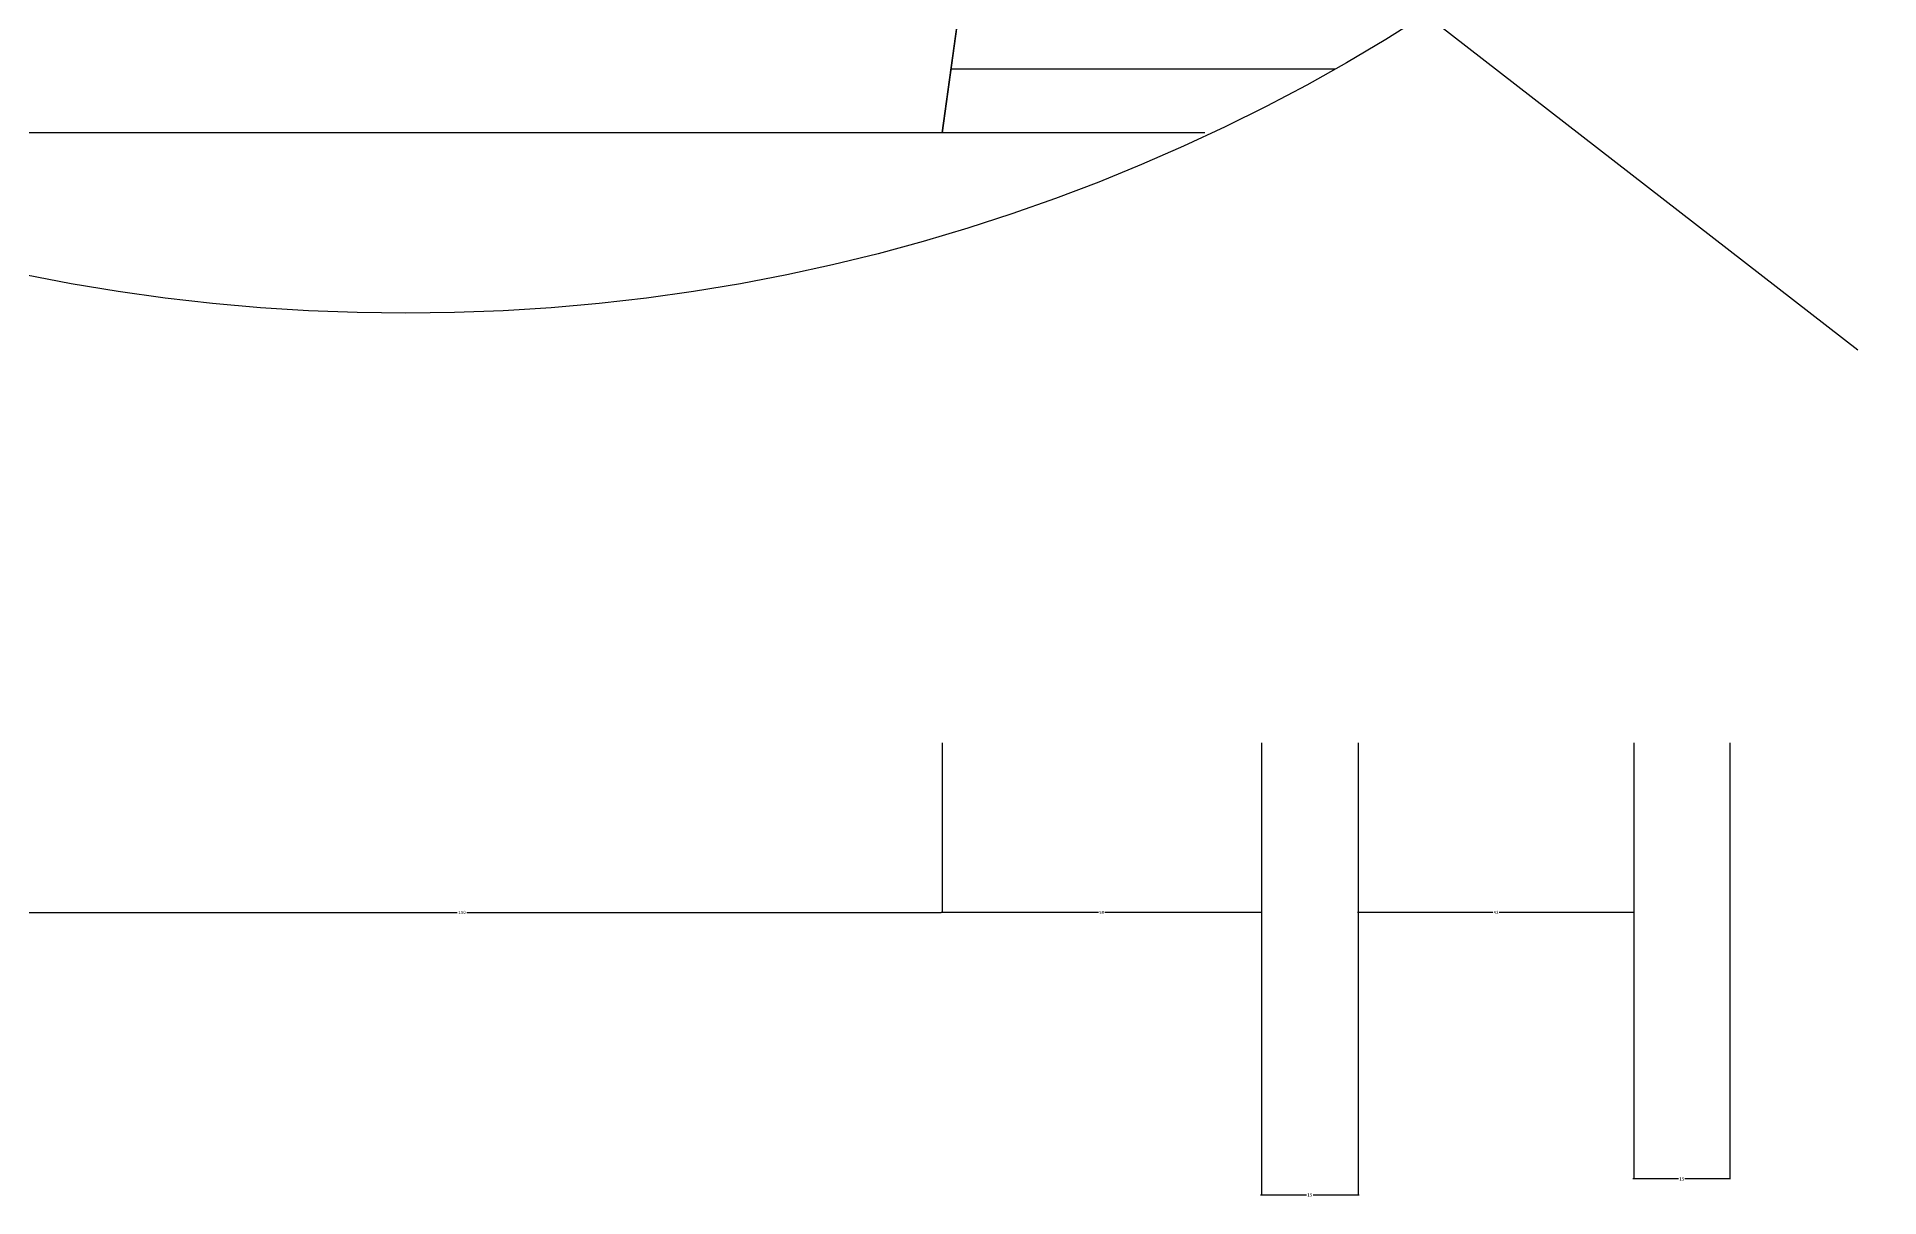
# Model space of a CAD drawing. Header units: metres. Extents: x 186 to 5383, y 145 to 6983.
# Drawn here: x 4343 to 4918, y 5349 to 5711 of the extents above; entities that cross this region are included whole.
import ezdxf

# ---------------------------------------------------------------- set-up
doc = ezdxf.new("R2010")
doc.units = ezdxf.units.M
for name, color, linetype in [('3', 3, 'Continuous'), ('4', 4, 'Continuous'), ('DIM', 3, 'Continuous')]:
    doc.layers.add(name, color=color, linetype=linetype)
doc.dimstyles.get("Standard").update_dxf_attribs({"dimtxt": 2.5, "dimasz": 2.5, "dimexe": 1.25, "dimexo": 0.625, "dimtad": 1, "dimcen": 2.5, "dimazin": 3, "dimtfac": 1, "dimtmove": 0, "dimatfit": 3})

# ---------------------------------------------------------------- blocks, each defined once
blk = doc.blocks.new('*D80')
for p, q in [((4325.42, 5490.78), (4325.42, 5437.85)), ((4625.42, 5490.78), (4625.42, 5437.85)), ((4325.67, 5437.85), (4473.92, 5437.85)), ((4476.92, 5437.85), (4625.17, 5437.85))]:
    blk.add_line(p, q)
at = {"layer": 'Defpoints'}
for p in [(4325.42, 5490.78), (4625.42, 5490.78), (4325.42, 5437.85)]:
    blk.add_point(p, dxfattribs=at)
at = {"layer": 'DIM', "insert": (4475.42, 5437.85), "char_height": 1, "attachment_point": 5}
blk.add_mtext('150', dxfattribs=at)
blk = doc.blocks.new('*D84')
for p, q in [((4625.42, 5490.78), (4625.42, 5437.85)), ((4725.16, 5490.78), (4725.16, 5437.85)), ((4674.29, 5437.85), (4625.17, 5437.85)), ((4725.41, 5437.85), (4676.29, 5437.85))]:
    blk.add_line(p, q)
at = {"layer": 'Defpoints'}
for p in [(4625.42, 5490.78), (4725.16, 5490.78), (4725.16, 5437.85)]:
    blk.add_point(p, dxfattribs=at)
at = {"layer": 'DIM', "insert": (4675.29, 5437.85), "char_height": 1, "attachment_point": 5}
blk.add_mtext('50', dxfattribs=at)
blk = doc.blocks.new('*D85')
for p, q in [((4725.16, 5490.78), (4725.16, 5349.62)), ((4755.42, 5490.78), (4755.42, 5349.62)), ((4739.29, 5349.62), (4724.91, 5349.62)), ((4755.67, 5349.62), (4741.29, 5349.62))]:
    blk.add_line(p, q)
at = {"layer": 'Defpoints'}
for p in [(4725.16, 5490.78), (4755.42, 5490.78), (4755.42, 5349.62)]:
    blk.add_point(p, dxfattribs=at)
at = {"layer": 'DIM', "insert": (4740.29, 5349.62), "char_height": 1, "attachment_point": 5}
blk.add_mtext('15', dxfattribs=at)
blk = doc.blocks.new('*D86')
for p, q in [((4755.42, 5490.78), (4755.42, 5437.85)), ((4841.5, 5490.78), (4841.5, 5437.85)), ((4797.46, 5437.85), (4755.17, 5437.85)), ((4841.75, 5437.85), (4799.46, 5437.85))]:
    blk.add_line(p, q)
at = {"layer": 'Defpoints'}
for p in [(4755.42, 5490.78), (4841.5, 5490.78), (4841.5, 5437.85)]:
    blk.add_point(p, dxfattribs=at)
at = {"layer": 'DIM', "insert": (4798.46, 5437.85), "char_height": 1, "attachment_point": 5}
blk.add_mtext('43', dxfattribs=at)
blk = doc.blocks.new('*D87')
for p, q in [((4841.5, 5490.78), (4841.5, 5354.63)), ((4871.5, 5490.78), (4871.5, 5354.63)), ((4855.5, 5354.63), (4841.25, 5354.63)), ((4871.75, 5354.63), (4857.5, 5354.63))]:
    blk.add_line(p, q)
at = {"layer": 'Defpoints'}
for p in [(4841.5, 5490.78), (4871.5, 5490.78), (4871.5, 5354.63)]:
    blk.add_point(p, dxfattribs=at)
at = {"layer": 'DIM', "insert": (4856.5, 5354.63), "char_height": 1, "attachment_point": 5}
blk.add_mtext('15', dxfattribs=at)

msp = doc.modelspace()

# ---------------------------------------------------------------- linework, layer by layer
at = {"layer": '3'}
msp.add_line((4725.16, 6401.18), (4625.42, 5681.18), dxfattribs=at)
msp.add_lwpolyline([(4628.24, 5701.18), (4748.16, 5701.18)], dxfattribs=at)
msp.add_circle((4457.87, 6215.34), 590.45, dxfattribs=at)
at = {"layer": '4'}
msp.add_lwpolyline([(4625.42, 5681.18), (4725.16, 6401.18), (4755.42, 6401.18, -0.34), (4821.5, 6511.18), (4841.5, 6511.18), (4841.5, 6551.18), (4871.5, 6551.18), (4871.5, 6601.18)], format="xyb", dxfattribs=at)
msp.add_lwpolyline([(4707.47, 5681.18), (4206.27, 5681.18)], dxfattribs=at)

# ---------------------------------------------------------------- dimensions: what is measured, and where the dimension line sits
at = {"layer": 'DIM'}
for base, p1, p2, text, picture, middle in [((4325.42, 5437.85), (4325.42, 5490.78), (4625.42, 5490.78), '150', '*D80', (4475.42, 5437.85)), ((4725.16, 5437.85), (4725.16, 5490.78), (4625.42, 5490.78), '50', '*D84', (4675.29, 5437.85)), ((4755.42, 5349.62), (4755.42, 5490.78), (4725.16, 5490.78), '15', '*D85', (4740.29, 5349.62)), ((4841.5, 5437.85), (4841.5, 5490.78), (4755.42, 5490.78), '43', '*D86', (4798.46, 5437.85)), ((4871.5, 5354.63), (4871.5, 5490.78), (4841.5, 5490.78), '15', '*D87', (4856.5, 5354.63))]:
    dim = msp.add_linear_dim(base=base, p1=p1, p2=p2, text=text, dimstyle='Standard', dxfattribs=at)
    dim.commit()
    dim.dimension.update_dxf_attribs({"geometry": picture, "text_midpoint": middle})

# ---------------------------------------------------------------- leaders
msp.add_leader([(4389.77, 6017.74), (4911.53, 5613.52)], dimstyle='Standard', dxfattribs=at)

doc.saveas('drawing.dxf')
